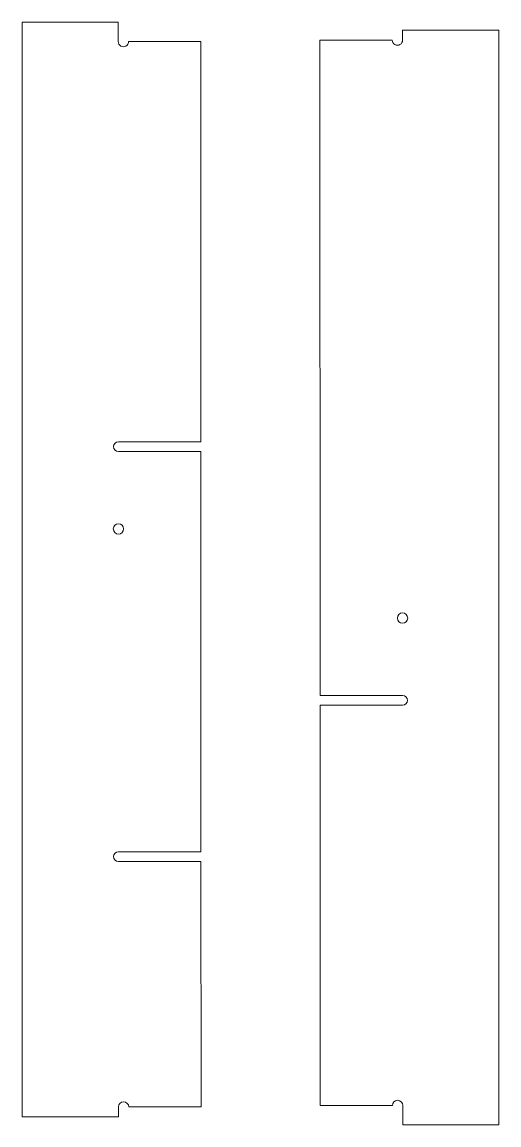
# Model space of a CAD drawing. Header units: millimetres. Extents: x 26 to 172, y 23 to 362.
import ezdxf

# ---------------------------------------------------------------- set-up
doc = ezdxf.new("R2010")
doc.units = ezdxf.units.MM
doc.layers.add('VISIBLE', color=7, linetype='Continuous', lineweight=0, true_color=0xffffff)

msp = doc.modelspace()

# ---------------------------------------------------------------- linework, layer by layer
at = {"layer": 'VISIBLE'}
for p, q in [((25.61, 362.05), (55.2, 362.06)), ((25.69, 25.35), (25.61, 362.05)), ((55.2, 362.06), (55.2, 356.06)), ((117.29, 356.53), (139.54, 356.53)), ((117.34, 154.92), (117.29, 356.53)), ((142.71, 359.53), (172.3, 359.54)), ((142.71, 356.53), (142.71, 359.53)), ((172.3, 359.54), (172.38, 22.84)), ((58.38, 356.06), (80.63, 356.06)), ((80.63, 356.06), (80.65, 232.96)), ((55.28, 232.96), (80.65, 232.96)), ((80.65, 229.96), (55.28, 229.96)), ((80.65, 229.96), (80.68, 106.87)), ((117.34, 154.92), (142.71, 154.92)), ((142.71, 151.92), (117.34, 151.92)), ((117.37, 28.82), (117.34, 151.92)), ((55.28, 106.87), (80.68, 106.87)), ((80.68, 103.87), (55.28, 103.87)), ((80.68, 103.87), (80.7, 28.36)), ((55.28, 28.35), (55.28, 25.35)), ((80.7, 28.36), (58.46, 28.35)), ((139.61, 28.83), (117.37, 28.82)), ((142.79, 22.83), (142.79, 28.83)), ((55.28, 25.35), (25.69, 25.35)), ((172.38, 22.84), (142.79, 22.83))]:
    msp.add_line(p, q, dxfattribs=at)
for centre in [(55.28, 206.15), (142.71, 178.74)]:
    msp.add_circle(centre, 1.59, dxfattribs=at)
for centre, radius, start, end in [((141.13, 356.53), 1.59, 180.0133, 0.0133), ((56.79, 356.06), 1.59, 180.0133, 0.0133), ((55.28, 231.46), 1.5, 90, 270), ((142.71, 153.42), 1.5, 270, 90), ((55.28, 105.37), 1.5, 90, 270), ((56.87, 28.35), 1.59, 0.0133, 180.0133), ((141.2, 28.83), 1.59, 0.0133, 180.0133)]:
    msp.add_arc(centre, radius, start, end, dxfattribs=at)

doc.saveas('drawing.dxf')
